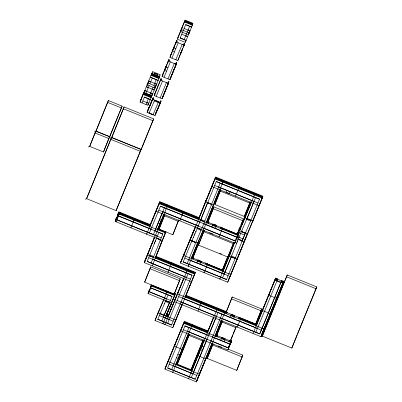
<?xml version="1.0" encoding="UTF-8"?>
<svg xmlns="http://www.w3.org/2000/svg" width="402" height="402" viewBox="0 0 402 402"><rect width="100%" height="100%" fill="white"/><g stroke="black" fill="none" stroke-linecap="round" stroke-linejoin="round"><path stroke-width="0.6" d="M95.782 131.142L89.706 146.408L95.782 131.142L109.565 136.725L103.485 151.996L89.706 146.408L88.324 146.966M108.359 100.55L95.993 131.112L108.359 100.55L122.138 106.133L109.771 136.7L95.993 131.112L94.616 131.67M103.485 151.996L109.565 136.725M109.771 136.7L110.203 135.283M111.53 137.524L86.591 198.683L111.53 137.524L141.062 149.494L116.123 210.653L86.591 198.683L85.214 199.241M124.107 106.932L111.741 137.494L124.107 106.932L153.639 118.897L141.273 149.464L111.741 137.494L110.364 138.052M144.424 97.073L150.293 99.58L144.424 97.073L142.027 102.927L140.062 102.128L140.203 101.656L140.695 101.857M140.981 100.917L140.489 100.716L140.635 100.244L143.78 92.596L151.654 95.787L151.026 97.676L151.222 97.199L143.348 94.008L140.062 102.128M143.348 94.008L143.202 94.48L151.077 97.671L147.936 105.319L142.027 102.927M140.489 100.716L143.78 92.596M145.956 93.364L151.866 95.756L155.006 88.108L149.137 85.601L145.956 93.364L143.991 92.566L144.132 92.098L144.625 92.294M144.328 91.621L144.619 90.676L145.112 90.877M143.991 92.566L147.278 84.45L147.77 84.646L147.574 85.123L148.057 83.706L147.564 83.505L147.71 83.033M149.137 85.601L147.082 84.928L147.564 83.505M147.132 84.917L147.278 84.45M152.845 78.179L158.152 80.46L150.313 77.154L152.283 77.953L149.886 83.807L147.921 83.008L148.062 82.536M149.041 81.315L148.549 81.119L148.258 82.058L148.75 82.259M147.921 83.008L151.207 74.888L159.081 78.078L155.795 86.199L149.886 83.807M142.816 101.013L148.755 103.289M151.011 75.365L151.639 73.476L159.514 76.666L158.885 78.556L151.062 75.36M146.78 91.334L144.775 90.656M148.353 87.51L146.383 86.711L154.222 90.023L152.288 89.108M150.71 81.777L148.705 81.093M154.147 74.244L154.504 73.094L157.85 74.45L157.494 75.601M154.639 74.445L154.956 73.41L157.323 74.365L157.006 75.405M146.785 102.49L148.72 103.409M148.323 98.786L145.966 104.52M150.72 92.932L152.649 93.847M154.649 83.37L156.579 84.284M116.123 210.653L141.062 149.494M156.182 79.661L153.825 85.4M151.866 95.756L152.494 93.867L152.298 94.344M154.946 86.5L154.463 87.917L154.946 86.5L155.438 86.696L154.956 88.118L155.152 87.641L154.659 87.44M159.75 104.017L160.961 101.203L160.468 101.002L160.182 101.947L160.674 102.143L160.529 102.616L154.961 115.56L147.087 112.369L152.8 98.952L153.293 99.153L153.579 98.214L153.087 98.013L153.232 97.54L147.519 110.952L153.087 98.013M155.006 88.108L155.152 87.641M155.438 86.696L155.584 86.229M155.936 85.726L156.423 84.309L156.227 84.787M158.388 226.19L158.88 226.391L157.81 229.246L165.684 232.436L162.393 240.557L115.148 221.407L117.54 215.552L162.785 234.019L154.946 230.713M115.485 220.457L115.776 219.517M115.148 221.407L116.077 219.025L116.57 219.226M116.51 217.613L115.575 219.994L116.51 217.613L116.997 217.814M147.087 112.369L152.8 98.952M151.006 229.115L117.505 215.673L117.645 215.201L118.434 213.291L149.931 226.055L149.79 226.522M118.429 214.457L117.937 214.261L118.866 211.874L150.363 224.643L150.222 225.11M156.197 96.4L162.101 98.791L168.388 83.495L162.519 80.983L156.197 96.4L154.227 95.601L154.368 95.128M155.152 94.39L154.659 94.189L154.8 93.716M118.238 213.769L118.525 212.824L150.519 225.788M117.937 214.261L118.866 211.874M149.092 113.047L152.956 114.877L158.594 101.701L154.659 100.103L154.308 100.987L158.247 102.58L158.594 101.701M119.223 214.165L119.851 212.276M119.273 214.16L119.419 213.688L116.128 221.809M154.659 94.189L161.091 78.42L160.946 78.892L161.438 79.088L161.152 80.033L160.659 79.832L160.514 80.305L162.519 80.983M154.659 100.103L149.021 113.284L149.333 112.52M164.056 77.274L169.961 79.671L176.247 64.375L170.378 61.863L164.056 77.274L162.086 76.48L162.227 76.008L162.72 76.209M163.011 75.264L162.519 75.068L162.659 74.596M163.016 74.094L163.302 73.154M164.795 69.863L165.111 68.822M165.735 67.566L166.287 65.933L164.564 70.456L166.564 71.134M167.729 62.622L168.021 61.682M141.273 149.464L141.851 147.579M168.619 61.868L169.011 60.913L168.518 60.712L168.373 61.184L170.378 61.863M171.915 58.154L177.82 60.551L184.106 45.25L178.237 42.743L171.915 58.154L169.945 57.355L170.091 56.888M170.87 56.144L170.378 55.943L170.523 55.476M169.011 60.913L169.297 59.968L168.805 59.767L168.951 59.3L162.519 75.068M170.875 54.973L171.162 54.034L171.654 54.235M152.991 114.761L153.273 114.113M172.654 50.737L172.971 49.702M173.599 48.446L174.146 46.813L172.423 51.335L174.428 52.014M167.9 67.888L165.895 67.204M170.378 55.943L176.81 40.175L176.664 40.647L177.156 40.848L176.87 41.788L176.377 41.592L176.232 42.059L178.237 42.743M181.739 34.255L187.679 36.532L185.287 42.386L177.413 39.195L177.553 38.723M177.985 37.311L177.845 37.778L185.061 20.1L192.935 23.291L191.573 27.085L185.669 24.693M181.131 29.663L180.985 30.13L181.478 30.331M154.961 115.56L160.674 102.143M155.539 113.676L155.393 114.148L159.267 105.143M181.488 29.16L181.342 29.632L189.216 32.823L189.362 32.351M181.915 27.748L181.774 28.22L182.267 28.416M175.759 48.763L173.759 48.084M184.629 21.512L184.488 21.984L192.362 25.175L192.503 24.703L184.629 21.512L177.413 39.195M185.061 20.1L184.915 20.572L192.794 23.763M186.071 40.471L180.202 37.959L186.111 40.356M160.961 101.203L161.107 100.731L155.78 113.113M162.101 98.791L168.533 83.023L168.041 82.822L168.327 81.882L168.82 82.083L162.534 97.379M184.096 28.517L190.04 30.793L187.644 36.647L185.714 35.733M168.388 83.495L168.533 83.023M168.82 82.083L168.966 81.611L164.539 92.375M169.961 79.671L176.393 63.903L175.9 63.702L176.187 62.762L176.679 62.958L170.393 78.259L173.332 70.988M176.247 64.375L176.393 63.903M176.679 62.958L176.825 62.491L173.795 69.853M184.106 39.672L189.603 26.291M177.82 60.551L182.588 48.466M180.528 53.928L180.845 52.893M181.473 51.637L182.021 50.004L180.332 54.406L181.669 51.16M188.071 29.994L190 30.909M183.95 45.275L184.538 43.838L184.046 43.642L183.759 44.582L184.252 44.783L184.106 45.25M182.975 46.491L183.468 46.692L183.754 45.753M184.538 43.838L184.684 43.371L183.056 47.335M185.287 42.386L185.629 41.436M188.865 33.321L189.005 32.853M189.649 31.411L189.794 30.939L189.201 32.376M189.844 30.934L188.377 34.743L189.844 30.934L189.352 30.733M191.573 27.085L186.267 24.803M134.615 218.256L134.273 219.206M146.79 233.703L146.645 234.175L159.363 203.105L199.231 219.261M149.398 233.059L160.438 206.171L237.22 237.286M156.654 209.341L156.509 209.814L157.001 210.015M159.363 203.105L159.222 203.578L237.969 235.492L235.647 241.11L158.83 210.115M150.026 225.587L159.795 201.693L199.171 217.653L198.829 218.598M159.659 203.784L159.951 202.844L199.322 218.799M160.438 206.171L199.814 222.125M191.764 281.34L191.618 281.812L144.368 262.662L154.664 236.894M153.338 234.652L164.343 207.884M147.946 253.602L148.087 253.129L144.8 261.25L154.499 237.09M158.207 222.778L160.142 223.693L161.634 219.768L161.318 220.804M159.544 219.527L161.478 220.442L161.865 219.17M186.533 277.385L147.162 261.431L190.437 279.099M148.695 257.727L192.045 275.159L171.574 324.992L157.83 319.288L171.574 324.992M154.911 230.828L162.805 211.593M149.519 255.697L158.845 232.426M147.122 261.551L149.866 254.813M157.664 229.713L157.81 229.246M154.388 243.456L154.775 242.456M155.087 241.692L155.473 240.692M178.754 219.944L172.825 234.743L159.041 229.16L164.89 214.447M156.177 238.929L156.524 238.044L160.463 239.637L160.112 240.522M157.313 236.13L115.932 219.497M167.242 206.301L144.368 262.662M167.669 204.884L167.332 205.834M164.976 214.361L159.041 229.16M180.252 278.852L174.177 294.118L144.645 282.154L150.725 266.883L180.252 278.852L174.177 294.118L174.769 295.475L151.142 285.897L148.82 291.52L170.443 300.41M151.062 263.144L153.77 256.526M152.67 259.205L192.01 275.275M153.805 256.411L149.795 255.049M144.645 282.154L150.725 266.883M152.388 265.385L152.242 265.853L162.539 240.084L162.046 239.883M161.212 237.843L115.967 219.376M155.388 258.205L155.534 257.737L194.905 273.692L194.764 274.164L147.514 255.014L147.655 254.546L148.147 254.742M184.985 296.44L226.818 313.389L227.105 312.449L185.764 295.696L195.196 272.752L155.82 256.793L162.745 239.24M162.393 240.557L162.539 240.084M164.996 232.713L165.282 231.773L157.901 228.783L163.83 214.236M165.684 232.436L165.539 232.909L118.288 213.758L117.505 215.673M148.001 293.55L148.931 291.164L148.001 293.55L171.624 303.123L174.91 295.003L151.288 285.43L150.358 287.812L172.051 296.47L168.111 294.872L165.403 301.495L169.342 303.088L172.051 296.47M148.574 291.666L148.428 292.133L149.363 289.752L149.851 289.953M148.338 292.601L148.629 291.656L149.122 291.857M149.363 289.752L149.217 290.224L149.71 290.425M150.931 285.928L150.79 286.4L151.378 284.963L174.513 294.339L174.222 295.279M151.378 284.963L151.092 285.907L151.584 286.108M172.825 234.743L178.669 220.03M179.845 220.331L179.704 220.798L182.99 212.683M183.423 211.271L183.081 212.216M168.136 271.767L167.996 272.239L171.282 264.119M171.714 262.707L171.373 263.652M194.905 273.692L172.754 327.7L155.036 320.52L155.182 320.052M155.614 318.64L155.468 319.108L158.755 310.987L158.614 311.46L159.107 311.661M176.046 319.58L175.9 320.052L158.182 312.872L158.323 312.404L158.815 312.6M159.363 315.585L164.815 317.66M160.152 313.671L164.051 315.384L169.378 302.972M166.106 294.194L167.619 294.676M164.604 303.319L164.328 303.962M166.539 298.696L148.785 291.636M161.73 321.002L164.368 314.62M163.338 317.062L169.242 319.454M164.051 315.384L160.75 313.781M180.453 263.069L195.598 226.713L180.453 263.069L227.703 282.219L262.431 197.613L215.181 178.468L195.452 227.185M181.031 261.189L180.885 261.657L195.302 226.989M183.739 254.953L183.598 255.421L230.848 274.571L230.989 274.099L230.497 273.898M184.171 253.541L184.031 254.009L184.518 254.21M163.056 323.243L162.91 323.71L165.307 317.856L173.146 321.168M165.307 317.856L171.624 303.123L171.77 302.651L171.277 302.45M166.056 316.062L171.77 302.651M183.206 261.958L226.522 279.511L183.206 261.958L192.131 240.275M190.809 238.914L190.317 238.713L190.458 238.24M184.779 258.134L196.885 263.039L198.06 259.858L199.734 260.531M165.026 324.042L164.88 324.509L186.89 270.973M166.73 314.088L175.342 293.591L174.217 293.133M168.026 316.861L183.89 278.149M174.769 295.475L174.91 295.003M172.056 301.711L175.342 293.591M191.814 241.039L197.457 227.864L201.392 229.457L195.754 242.637L191.854 240.924M198.598 219.532L198.739 219.065M193.523 237.039L193.246 237.688M167.634 323.394L188.071 273.682M174.458 301.093L174.312 301.565L260.938 336.67L262.315 336.112L291.847 348.077L316.786 286.917L287.254 274.953L262.315 336.112L287.254 274.953M174.89 299.681L174.744 300.153L175.237 300.354M196.03 231.215L195.749 231.864M204.889 220.929L201.045 230.341L197.141 228.627M178.031 292.033L177.89 292.505L178.382 292.701M198.241 225.949L162.77 211.708M213.924 206.899L207.849 222.17L213.924 206.899L243.456 218.869L237.381 234.135L207.849 222.17L206.472 222.728L213.477 205.075L205.603 201.884L205.749 201.412L206.241 201.613M159.654 202.166L199.025 218.12L206.181 200L199.171 217.653M187.146 263.551L196.07 241.873M200.95 219.331L197.106 228.748M188.754 259.612L224.155 274.089L231.612 255.878M177.066 300.45L259.792 333.841L281.119 281.857L283.088 282.656L260.938 336.67L283.088 282.656M212.321 185.171L212.467 184.704M178.639 296.626L184.091 298.701M207.256 203.447L207.608 202.563L211.547 204.161L211.196 205.04M187.463 269.089L186.835 270.978L187.03 270.501M188.473 265.792L188.327 266.265L197.905 242.848L197.412 242.647M205.603 201.884L215.181 178.468M215.613 177.056L215.467 177.523L262.717 196.673L262.863 196.201L215.613 177.056L206.035 200.472M195.754 242.637L192.186 240.924M191.905 257.2L198.101 241.999M214.648 185.473L257.958 203.025M202.181 227.547L235.612 241.225L234.828 243.14L156.076 211.226L156.222 210.759L156.715 210.955M216.256 181.528L259.531 199.201L216.256 181.528L200.598 220.216L203.975 221.582M190.518 239.853L190.03 239.652L189.885 240.125L197.759 243.316L197.905 242.848M203.754 223.723L237.185 237.401L238.115 235.019L220.396 227.839L220.201 228.316L220.683 226.899M204.538 221.809L220.155 183.242M172.754 327.7L172.9 327.233M173.332 325.816L173.187 326.288L176.106 319.188M181.041 301.927L216.442 316.404L208.583 335.529L184.955 325.957L230.276 344.187L227.879 350.041L180.629 330.891L180.774 330.424L181.267 330.62M233.738 242.753L227.949 257.079L198.417 245.114L204.266 230.401M176.478 318.168L176.332 318.64L182.151 304.475M182.614 298.103L257.426 328.419M206.417 222.733L206.708 221.793L208.673 222.587L208.387 223.532L208.869 222.11L208.673 222.587M207.889 221.713L206.904 221.311L207.045 220.844L208.171 221.296M204.352 230.316L198.417 245.114M182.186 304.756L182.332 304.284M218.618 186.95L254.019 201.427L246.632 219.402L250.572 220.999L259.566 199.08M184.543 299.018L221.949 314.178M185.332 297.108L185.473 296.636M213.13 204.402L213.623 204.603L213.477 205.075L223.055 181.659M250.175 202.156L244.386 216.482L214.854 204.517L220.703 189.804M225.281 311.178L196.412 381.9L164.91 369.136L183.92 322.776L207.543 332.348L207.402 332.816M165.488 367.252L165.343 367.724L184.352 321.359L207.975 330.936L207.829 331.404L184.206 321.831L184.352 321.359M198.201 261.21L198.518 260.174M168.488 360.076L168.629 359.604M195.196 272.752L195.337 272.28L155.966 256.325M222.859 182.136L223.487 180.247M220.788 189.719L214.854 204.517M167.664 368.021L195.226 379.192L167.664 368.021L184.995 325.836M174.488 345.72L174.342 346.192L182.217 349.383L182.362 348.911M174.92 344.308L174.775 344.775L175.267 344.976M169.237 364.197L196.799 375.367M200.563 262.164L200.879 261.129M200.271 264.28L201.407 261.21M211.924 227.035L213.06 223.969M181.207 329.007L181.061 329.479L181.553 329.68M213.201 225.321L213.517 224.286M164.91 369.136L183.92 322.776M183.387 329.781L228.703 348.011M171.604 369.619L188.895 327.55M215.562 226.276L215.879 225.241L213.99 224.477M226.788 190.262L225.969 192.292L229.316 193.648L230.135 191.618M173.212 365.674L192.865 373.77L207.045 339.233M215.271 228.391L216.407 225.326M176.473 357.74L178.408 358.654L178.955 357.021M205.683 262.787L205.397 263.727L223.115 270.908L222.969 271.38M177.81 354.489L179.744 355.403M172.93 371.855L172.785 372.327L191.794 325.967M175.93 364.679L176.076 364.207L191.824 370.589M177.488 363.72L176.362 363.267L176.508 362.795L177.629 363.252M204.221 272.174L204.075 272.646L207.367 264.526M206.437 266.908L228.09 275.682M179.583 355.765L180.131 354.132L178.795 357.383M187.357 331.258L207.01 339.353M181.578 350.82L188.473 333.806M182.649 347.966L188.151 334.469M191.598 326.444L192.226 324.55M189.437 334.127L177.307 364.122L189.387 334.499M222.17 229.115L222.653 227.698M222.221 229.11L222.366 228.637L219.075 236.758M201.03 303.495L201.658 301.606M201.08 303.49L201.226 303.018L197.94 311.138M238.607 188.518L239.235 186.628M238.657 188.513L238.803 188.041L235.517 196.161M191.473 258.612L192.849 258.059L222.381 270.023L227.768 256.426M191.628 371.066L199.186 352.438L198.9 353.378L199.392 353.579M203.899 340.851L192.111 369.649L190.985 369.192M219.969 278.556L219.829 279.028L229.401 255.612L229.894 255.808M223.401 269.968L229.833 254.2L223.205 270.445M227.949 257.079L228.381 255.667M191.292 377.594L218.015 312.58M198.543 353.881L198.402 354.353L198.895 354.549M203.166 340.082L191.091 369.704L203.216 339.715M200.678 349.142L200.995 348.107M222.582 277.913L231.266 256.762L235.165 258.476L245.597 232.527M246.939 233.301L247.431 233.502L237.135 259.275L229.261 256.079L229.401 255.612M201.618 346.851L201.935 345.815M237.381 234.135L237.954 232.25M234.828 243.14L235.758 240.758L235.265 240.557M235.165 242.19L235.456 241.25M235.612 241.225L235.758 240.758M202.447 350.418L200.442 349.74L202.171 345.217L201.779 346.489L203.784 347.167M231.266 256.762L241.657 230.934M240.627 233.376L238.662 232.577L238.21 233.668M237.919 235.497L238.205 234.557L220.487 227.376M237.969 235.492L238.115 235.019M237.421 233.15L238.547 233.607L238.401 234.08L237.275 233.622M240.14 230.044L239.647 229.849L239.984 228.899L251.144 202.357M244.386 216.482L244.818 215.07M236.482 243.642L236.868 242.642M237.185 241.873L237.572 240.873M237.919 239.994L238.27 239.11L242.21 240.708L241.858 241.587M216.778 309.882L217.407 307.987M216.829 309.872L216.974 309.399L188.538 378.709M239.059 237.2L237.054 236.517M245.612 217.567L245.125 217.366L238.622 232.693M245.552 215.954L239.843 229.371M241.341 231.698L246.984 218.517L250.918 220.115L245.28 233.291L241.416 231.462L244.788 232.828M196.412 381.9L199.472 374.327M246.632 219.402L255.592 197.603M199.985 372.84L200.131 372.368M254.355 194.9L254.984 193.01M227.703 282.219L237.275 258.803L236.788 258.602M228.276 280.335L228.135 280.807L262.863 196.201M254.411 194.895L254.551 194.422L244.979 217.839L252.853 221.03L262.431 197.613M226.522 279.511L235.552 257.476M210.985 340.831L228.668 348.127L227.879 350.041M206.417 357.071L206.276 357.544L205.784 357.343M212.557 337.007L230.24 344.303L231.17 341.921L229.2 341.122L229.004 341.599L229.487 340.182L229.291 340.66L231.261 341.459L230.974 342.398M242.959 238.914L237.582 236.597M244.532 235.085L237.537 232.12M245.28 233.291L242.21 240.708M228.351 349.227L242.828 355.097L236.753 370.363L207.221 358.398L213.07 343.685M220.417 317.887L259.752 333.956L281.119 281.857M221.527 320.434L215.221 336.017L221.472 320.806M244.572 240.21L244.717 239.738M213.01 344.072L207.221 358.398M247.431 233.502L247.285 233.974L239.411 230.783L245.125 217.366M217.477 335.871L217.191 336.816L217.673 335.394L217.477 335.871L215.512 335.072M252.853 221.03L252.999 220.557M215.276 336.007L216.653 335.454L222.442 321.128M256.119 322.826L255.687 324.238L226.155 312.269L232.235 297.003L261.762 308.967L255.687 324.238L256.28 325.595M259.285 205.261L259.139 205.734L211.889 186.588L212.035 186.116L212.527 186.317M259.571 204.322L259.717 203.849M226.155 312.269L232.235 297.003M220.728 340.318L221.864 337.253M222.004 338.605L222.321 337.569L224.683 338.524L224.366 339.559M230.16 317.369L231.296 314.304L234.642 315.66L233.507 318.726M231.436 315.66L231.753 314.62L234.115 315.58L233.798 316.615M224.075 341.675L225.21 338.605M222.502 320.741L216.653 335.454L230.431 341.037L230.864 339.625M228.22 349.092L228.507 348.147M228.668 348.127L228.808 347.655L228.316 347.459M230.24 344.303L231.17 341.921M230.321 342.223L230.813 342.419L230.673 342.891L231.602 340.509L230.477 340.052M230.431 341.037L236.225 326.71M222.482 314.258L239.672 321.359L240.602 318.977M236.753 370.363L242.828 355.097M256.205 325.826L256.35 325.359M256.637 324.414L275.646 278.053L277.616 278.852L277.47 279.325L275.501 278.526L275.646 278.053M255.818 332.364L277.073 280.616L281.013 282.214M262.637 310.063L262.496 310.53L270.37 313.721L270.511 313.253M262.928 309.118L263.069 308.646M268.923 294.761L268.782 295.234L276.656 298.425L276.802 297.952M269.355 293.349L269.214 293.822L269.707 294.023M275.214 279.465L275.068 279.938L277.038 280.737L277.184 280.264L275.214 279.465L253.064 333.479M261.325 330.132L240.27 321.469M275.526 279.857L275.993 278.722L275.511 280.144L275.797 279.204L277.274 279.802L277.455 279.214L281.39 280.807M270.802 312.309L270.943 311.836M281.209 281.395L281.551 280.445L283.521 281.244L283.375 281.717L281.405 280.918L281.209 281.395L282.686 281.993M291.847 348.077L297.153 334.685M155.82 256.793L162.825 239.145M206.904 221.311L213.909 203.663M233.451 243.697L203.92 231.728L203.327 230.376L213.623 204.603M234.436 242.713L229.693 254.667L230.185 254.868M229.261 256.079L234.683 242.416M110.349 134.816L119.072 113.59M119.545 112.444L122.138 106.133M144.424 91.153L144.619 90.676M148.353 81.596L148.549 81.119M148.057 83.706L147.861 84.184L147.368 83.983M149.896 94.962L153.077 87.194M148.368 103.907L148.564 103.43L148.077 104.847L147.584 104.651M154.227 95.601L160.659 79.832M162.086 76.48L168.518 60.712M169.945 57.355L176.377 41.592M160.971 80.224L161.438 79.088M168.513 61.883L169.297 59.968M176.764 41.803L177.156 40.848M180.166 38.079L185.704 24.577M160.132 97.993L166.458 82.581M167.991 78.872L174.317 63.456M175.85 59.752L182.176 44.336M167.629 83.581L168.327 81.882M175.724 63.893L176.187 62.762M183.458 45.074L184.046 43.642M142.087 147.006L153.639 118.897M162.674 96.907L164.076 93.51M183.468 46.692L184.252 44.783M190.04 30.793L191.608 26.969M192.307 25.18L192.503 24.703M116.459 219.577L118.032 215.753M133.987 220.15L134.183 219.673L130.896 227.788M150.363 224.643L159.795 201.693M159.267 204.497L159.951 202.844M163.508 215.382L163.9 214.427M162.82 233.904L153.418 257.411L150.082 255.923M162.971 238.672L165.89 231.567M163.051 238.597L165.971 231.492M149.313 291.716L150.886 287.892M155.036 320.52L158.323 312.404M167.126 291.349L167.322 290.867M166.84 292.289L167.036 291.812L163.75 299.932M157.79 319.409L160.187 313.555M160.428 313.022L160.112 313.786L165.755 300.611L169.689 302.209L164.086 315.268M194.357 235.1L194.95 233.688M214.055 203.191L219.412 190.161M198.191 241.903L191.709 257.677L193.674 258.476M214.145 203.095L219.497 190.066M168.262 315.927L183.709 278.34M173.558 325.273L182.066 304.57M192.417 279.38L195.337 272.28M191.819 280.963L185.568 296.173L226.909 312.927L227.105 312.449M207.457 264.064L207.653 263.581M176.739 362.227L182.563 348.062M176.362 363.267L176.95 361.83M244.964 214.603L250.235 201.774M222.381 270.023L227.884 256.637M228.522 255.2L233.798 242.371M238.185 231.693L240.476 226.115M240.934 224.999L243.456 218.869M235.155 240.909L236.728 237.085M251.23 202.261L245.411 216.427L245.903 216.628M235.401 241.255L236.044 239.813M237.763 235.517L238.547 233.607M207.975 330.936L213.562 317.339M207.633 331.881L213.653 317.243M195.226 379.192L221.989 314.062M212.01 343.474L196.844 380.488L212.095 343.378M216.085 333.559L219.577 325.062M220.04 323.927L221.442 320.53M212.04 343.755L199.553 374.252L168.056 361.488L168.202 361.016L168.689 361.217M231.009 339.152L232.843 334.69M233.301 333.575L236.054 326.881M228.21 347.81L229.783 343.986M231.009 341.941L231.602 340.509M240.692 318.51L240.888 318.032L239.411 317.434M239.708 321.238L237.311 327.092M256.265 322.354L261.762 308.967M275.501 278.526L256.441 324.891L238.723 317.716L238.919 317.233L238.632 318.178L256.843 325.555M277.274 279.802L277.616 278.852M276.983 280.742L277.184 280.264M281.355 280.923L281.551 280.445M282.42 282.651L282.882 281.516L282.4 282.938L282.596 282.46M261.511 334.786L264.511 327.605M264.657 327.138L283.521 281.244M297.626 333.534L309.218 305.334M309.691 304.183L316.786 286.917M152.85 99.897L153.579 98.214M159.745 102.691L160.468 101.002M158.614 311.46L163.694 299.646M158.182 312.872L163.89 299.46M190.317 238.713L195.397 226.894M172.202 301.239L166.634 314.183L168.599 314.977L168.458 315.449L166.488 314.65L166.292 315.128L168.755 316.128M198.337 241.431L203.03 230.647M197.759 243.316L203.472 229.904M204.256 340.464L202.879 341.022L189.096 335.439M185.211 21.251L192.598 24.241M181.191 31.271L180.699 31.075L180.553 31.542L188.432 34.738M176.372 42.758L175.88 42.562L175.589 43.501L176.081 43.702M169.614 78.998L170.106 79.199M151.494 73.948L159.368 77.139M151.298 74.425L159.172 77.616M148.74 80.978L156.614 84.169M155.644 85.048L156.137 85.249M154.75 86.978L155.242 87.174M144.81 90.535L152.685 93.726M151.715 94.611L152.202 94.812M151.514 95.088L152.006 95.289M143.635 93.068L151.509 96.259M143.931 93.746L151.313 96.736M152.654 99.425L160.529 102.616M150.217 113.505L153.026 114.64M107.781 102.43L121.565 108.017M123.53 108.816L153.061 120.781M215.763 178.202L262.029 196.95M215.035 178.935L262.285 198.085M95.204 133.027L108.987 138.61M110.957 139.409L140.489 151.373M249.888 203.1L220.356 191.131L219.768 189.779M211.472 204.392L207.538 202.799L200.879 219.567L204.814 221.165M213.351 208.784L242.883 220.748M238.718 228.914L240.336 229.567M214.176 224.422L215.849 225.1M206.613 222.256L208.583 223.055M212.708 225.12L216.055 226.477M236.838 236.733L237.331 236.934M236.758 238.627L244.14 241.622M238.2 239.346L242.135 240.939M209.563 232.768L212.909 234.125M178.322 221.356L164.544 215.773L163.951 214.417M162.82 215.658L163.307 215.859M286.681 276.837L316.208 288.802M231.542 256.114L235.482 257.712M158.242 227.833L159.363 228.286M118.721 212.346L150.715 225.311M157.604 228.105L159.222 228.758M219.773 253.355L221.512 254.059M118.077 213.789L118.57 213.99M117.645 215.201L118.138 215.402M280.973 282.33L282.943 283.129M276.877 281.093L280.817 282.691M116.364 218.085L116.856 218.281M156.453 238.28L160.393 239.873M192.045 256.732L193.171 257.185M222.422 269.038L223.547 269.496M191.412 257.004L193.382 257.798M222.276 269.511L223.894 270.164M198.99 260.365L200.407 260.938M205.487 263.265L223.698 270.641M191.613 258.144L193.583 258.938M197.709 261.009L201.055 262.365M197.482 263.149L205.909 266.561M276.596 296.812L277.089 297.013M155.132 257.074L194.508 273.028M231.658 298.887L261.189 310.852M150.147 268.767L179.679 280.732M185.905 295.224L226.406 311.635M255.657 323.489L256.783 323.947M241.451 318.263L253.828 323.278M254.948 323.731L257.129 324.615M178.091 293.646L177.599 293.445L177.458 293.917L264.079 329.017L264.225 328.55L263.732 328.349M230.944 315.459L234.291 316.816M174.076 293.606L175.202 294.063M150.499 287.34L150.991 287.541M150.393 287.696L165.579 293.847M222.155 322.067L235.934 327.65M217.537 334.811L215.849 334.127L215.708 334.595L216.693 334.997M230.472 340.579L231.457 340.976M184.503 322.51L208.125 332.082M165.709 315.394L168.659 316.59M215.417 335.539L217.387 336.338M221.512 338.404L224.859 339.76M183.774 323.243L231.024 342.393M218.366 346.052L221.713 347.408M204.392 341.167L203.899 340.966L203.613 341.906L204.105 342.107M242.255 356.981L212.723 345.011L212.13 343.66M198.603 355.494L198.111 355.293L197.97 355.765L205.844 358.956L205.985 358.483L205.492 358.282M191.131 368.719L192.256 369.177M175.674 363.544L192.407 370.327M151.991 72.973L151.85 73.445L159.725 76.636L159.865 76.169L159.378 75.968L159.664 75.023L160.157 75.224L160.297 74.752L152.423 71.561L152.283 72.033L152.775 72.234L152.484 73.174L151.991 72.973M193.422 256.174L192.849 258.059L198.925 242.788L193.422 256.174M228.457 348.157L228.311 348.629L229.24 346.243L228.457 348.157"/></g></svg>
